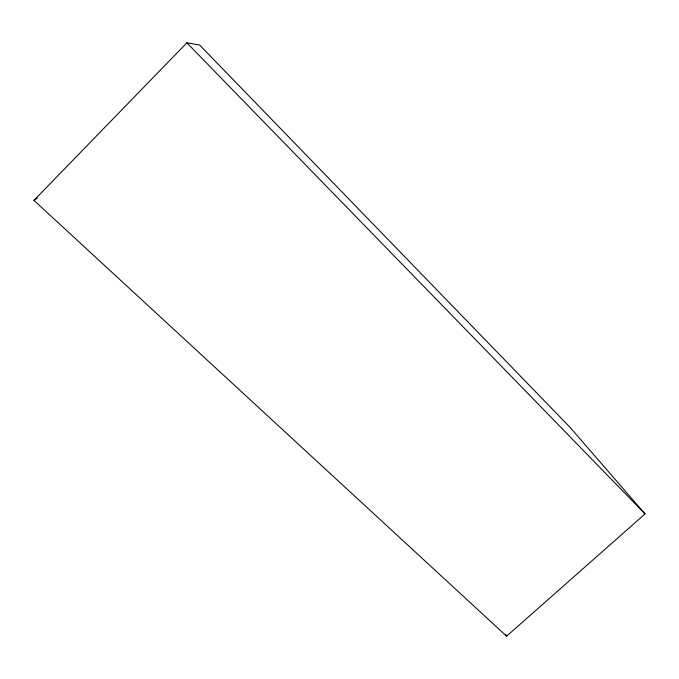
<?xml version="1.0" encoding="UTF-8"?>
<svg xmlns="http://www.w3.org/2000/svg" width="679" height="679" viewBox="0 0 679 679"><rect width="100%" height="100%" fill="white"/><g stroke="black" fill="none" stroke-linecap="round" stroke-linejoin="round"><path stroke-width="1.02" d="M33.95 200.381L186.869 42.811L199.601 45.009L570.114 427.405L645.05 513.918L506.61 636.189L33.95 200.381L37.404 197.979M186.869 42.811L645.05 513.918M505.753 634.271L506.61 636.189"/></g></svg>
